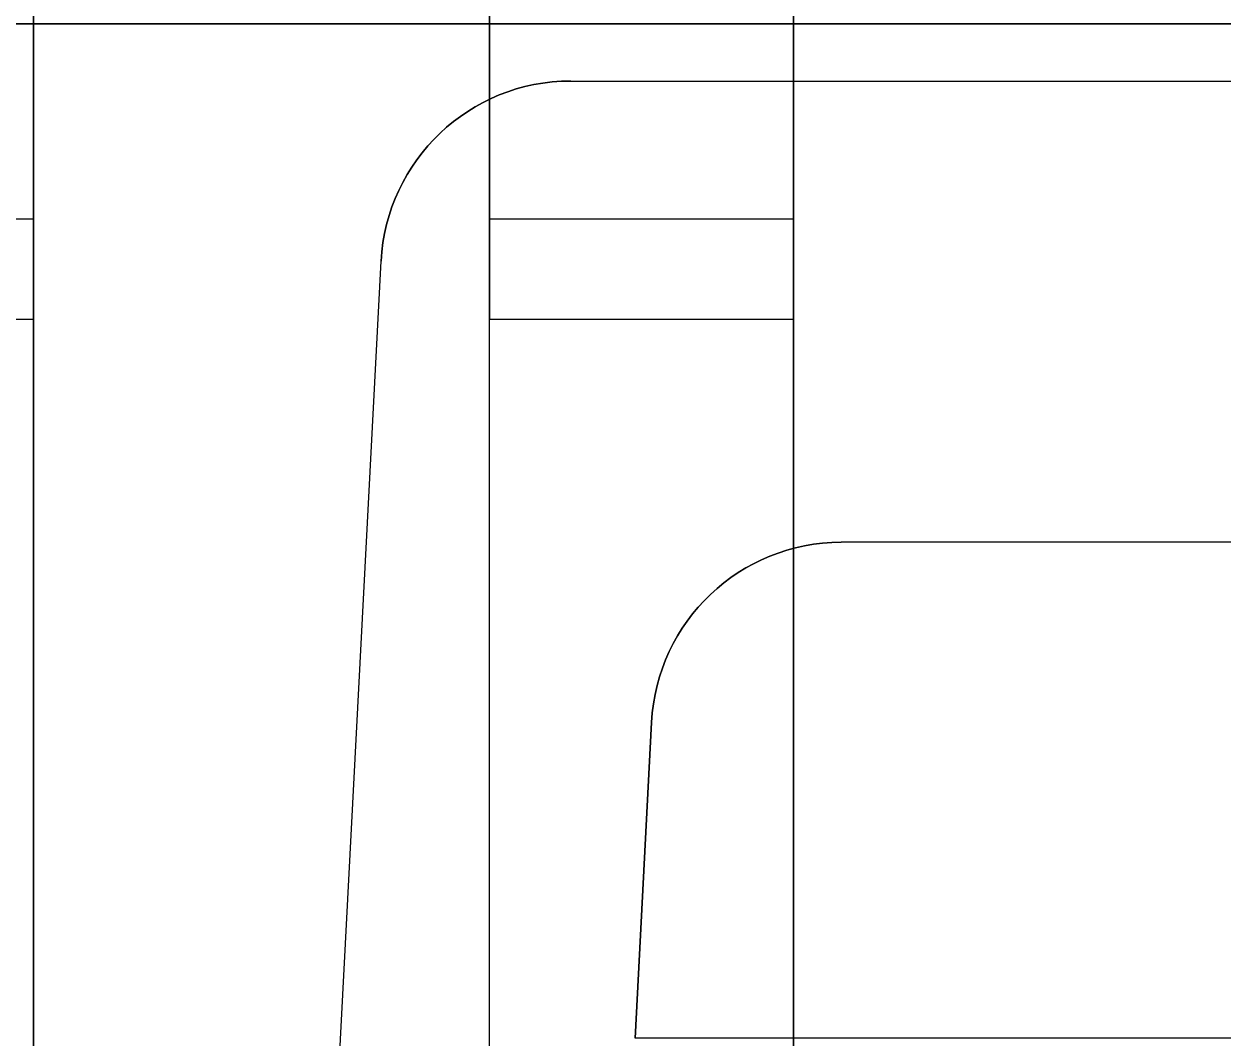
# Model space of a CAD drawing. Extents: x -4.83 to 4.83, y -5.56 to 3.84.
# Drawn here: x -1.45 to -0.188, y -1.067 to 0 of the extents above; entities that cross this region are included whole.
import ezdxf

# ---------------------------------------------------------------- set-up
doc = ezdxf.new("R2010")
doc.units = 0
doc.layers.get('0').update_dxf_attribs({"linetype": 'CONTINUOUS'})

# ---------------------------------------------------------------- blocks, each defined once
blk = doc.blocks.new('*U1')
at = {"color": 250}
blk.add_line((-3.11, 0, 3.48), (3.11, 0, 3.48), dxfattribs=at)
at = {"color": 250, "extrusion": (0, -1, 1e-16)}
for p, q in [((-3.11, 0, 3.48), (3.11, 0, 3.48)), ((-2.61, 0, 0.42), (2.61, 0, 0.42)), ((-2, 0, 2.4603), (2, 0, 2.4603)), ((1.76, 0, 0.88), (-1.76, 0, 0.88))]:
    blk.add_line(p, q, dxfattribs=at)
at = {"color": 250, "extrusion": (0, -0.005236, 0.999986)}
blk.add_line((-2.61, 0, 0.42), (2.61, 0, 0.42), dxfattribs=at)
at = {"color": 250, "extrusion": (0, -0.009019, 0.999959)}
blk.add_line((-2, 0, 2.4603), (2, 0, 2.4603), dxfattribs=at)
at = {"color": 250, "extrusion": (0, -1e-16, -1)}
blk.add_line((1.76, 0, 0.88), (-1.76, 0, 0.88), dxfattribs=at)
blk = doc.blocks.new('*U2')
for p, q in [((-1.76, -0.2052, 1.7574), (-1.44, -0.2052, 1.7574)), ((-1.44, -0.3109, 1.5308), (-1.76, -0.3109, 1.5308))]:
    blk.add_line(p, q)
at = {"extrusion": (3.57607e-09, 0.422618, 0.906308)}
for p in [(-1.76, -0.2052, 1.7574), (-1.44, -2.471, 2.8139)]:
    blk.add_line(p, (-1.44, -0.2052, 1.7574), dxfattribs=at)
at = {"extrusion": (1, -8.7142e-09, 1.17738e-10)}
for p, q in [((-1.44, -0.2052, 1.7574), (-1.44, -0.3109, 1.5308)), ((-1.44, -2.471, 2.8139), (-1.44, -0.2052, 1.7574)), ((-1.44, -0.3109, 1.5308), (-1.44, -2.5767, 2.5874))]:
    blk.add_line(p, q, dxfattribs=at)
at = {"extrusion": (1, -6.92555e-09, 2.77255e-09)}
blk.add_line((-1.44, -0.2052, 1.7574), (-1.44, -0.3109, 1.5308), dxfattribs=at)
at = {"extrusion": (-3.57607e-09, -0.422618, -0.906308)}
for q in [(-1.76, -0.3109, 1.5308), (-1.44, -2.5767, 2.5874)]:
    blk.add_line((-1.44, -0.3109, 1.5308), q, dxfattribs=at)
at = {"extrusion": (1, -7.92565e-09, 2.77255e-09)}
for radius in [2, 2.25, 2.25]:
    blk.add_arc((0.64, 3.57, -1.44), radius, 245, 268.4646, dxfattribs=at)
at = {"extrusion": (-1, 7.92565e-09, -2.77255e-09)}
blk.add_arc((-0.64, 3.57, 1.44), 2, 271.5354, 295, dxfattribs=at)
blk = doc.blocks.new('*U3')
at = {"color": 255, "extrusion": (0, -1e-16, -1)}
for p, q in [((-0.8744, -0.06, 3.5), (0.8744, -0.06, 3.5)), ((-1.2996, -4.5521, 3.5), (-1.0741, -0.2495, 3.5)), ((0.5897, -0.5454, 3.4201), (-0.5897, -0.5454, 3.4201)), ((-0.8068, -1.0671, 3.4201), (-0.7894, -0.7349, 3.4201)), ((0.8068, -1.0671, 3.4201), (-0.8068, -1.0671, 3.4201))]:
    blk.add_line(p, q, dxfattribs=at)
at = {"color": 255, "extrusion": (0, -1, 1e-16)}
for p, q in [((-0.8744, -0.06, 3.5), (-0.8744, -0.06, 3.9)), ((-0.8744, -0.06, 3.5), (0.8744, -0.06, 3.5)), ((-0.8744, -0.06, 3.9), (0.8744, -0.06, 3.9))]:
    blk.add_line(p, q, dxfattribs=at)
at = {"color": 255}
for p, q in [((-0.8744, -0.06, 3.5), (-0.8744, -0.06, 3.9)), ((-0.8744, -0.06, 3.9), (0.8744, -0.06, 3.9)), ((-1.2996, -4.5521, 3.9), (-1.0741, -0.2495, 3.9)), ((-1.0741, -0.2495, 3.5), (-1.0741, -0.2495, 3.9)), ((-0.5897, -0.5454, 3.8201), (-0.5897, -0.5454, 3.4201)), ((0.5897, -0.5454, 3.8201), (-0.5897, -0.5454, 3.8201)), ((-0.7894, -0.7349, 3.8201), (-0.8068, -1.0671, 3.8201)), ((-0.7894, -0.7349, 3.4201), (-0.7894, -0.7349, 3.8201)), ((-0.8068, -1.0671, 3.4201), (-0.8068, -1.0671, 3.8201)), ((0.8068, -1.0671, 3.4201), (-0.8068, -1.0671, 3.4201)), ((0.8068, -1.0671, 3.8201), (-0.8068, -1.0671, 3.8201)), ((0.8068, -1.0671, 3.8201), (-0.8068, -1.0671, 3.8201))]:
    blk.add_line(p, q, dxfattribs=at)
at = {"color": 255, "extrusion": (0.99863, -0.052336, 0)}
for p, q in [((-1.2996, -4.5521, 3.5), (-1.0741, -0.2495, 3.5)), ((-1.2996, -4.5521, 3.9), (-1.0741, -0.2495, 3.9)), ((-1.0741, -0.2495, 3.5), (-1.0741, -0.2495, 3.9))]:
    blk.add_line(p, q, dxfattribs=at)
at = {"color": 255, "extrusion": (0, 1, -1e-16)}
for p, q in [((0.5897, -0.5454, 3.4201), (-0.5897, -0.5454, 3.4201)), ((-0.5897, -0.5454, 3.8201), (-0.5897, -0.5454, 3.4201)), ((0.5897, -0.5454, 3.8201), (-0.5897, -0.5454, 3.8201))]:
    blk.add_line(p, q, dxfattribs=at)
at = {"color": 255, "extrusion": (-0.99863, 0.052336, 0)}
for p, q in [((-0.8068, -1.0671, 3.4201), (-0.7894, -0.7349, 3.4201)), ((-0.7894, -0.7349, 3.8201), (-0.8068, -1.0671, 3.8201)), ((-0.7894, -0.7349, 3.4201), (-0.7894, -0.7349, 3.8201)), ((-0.8068, -1.0671, 3.4201), (-0.8068, -1.0671, 3.8201))]:
    blk.add_line(p, q, dxfattribs=at)
at = {"color": 255, "extrusion": (0, -1e-16, -1)}
for centre in [(0.8744, -0.26, -3.5), (0.8744, -0.26, -3.5), (0.8744, -0.26, -3.9), (0.5897, -0.7454, -3.4201), (0.5897, -0.7454, -3.8201)]:
    blk.add_arc(centre, 0.2, 3, 90, dxfattribs=at)
at = {"color": 255}
for centre in [(-0.8744, -0.26, 3.9), (-0.5897, -0.7454, 3.4201), (-0.5897, -0.7454, 3.8201)]:
    blk.add_arc(centre, 0.2, 90, 177, dxfattribs=at)
blk = doc.blocks.new('*U4')
for p, q in [((-0.96, -0.2052, 1.7574), (-0.64, -0.2052, 1.7574)), ((-0.64, -0.3109, 1.5308), (-0.96, -0.3109, 1.5308))]:
    blk.add_line(p, q)
at = {"extrusion": (3.57607e-09, 0.422618, 0.906308)}
for p, q in [((-0.96, -2.471, 2.8139), (-0.96, -0.2052, 1.7574)), ((-0.96, -0.2052, 1.7574), (-0.64, -0.2052, 1.7574)), ((-0.64, -2.471, 2.8139), (-0.64, -0.2052, 1.7574))]:
    blk.add_line(p, q, dxfattribs=at)
at = {"extrusion": (-1, 8.7142e-09, -1.17738e-10)}
for p, q in [((-0.96, -2.471, 2.8139), (-0.96, -0.2052, 1.7574)), ((-0.96, -0.3109, 1.5308), (-0.96, -0.2052, 1.7574)), ((-0.96, -2.5767, 2.5874), (-0.96, -0.3109, 1.5308))]:
    blk.add_line(p, q, dxfattribs=at)
at = {"extrusion": (-1, 7.19215e-09, -2.77255e-09)}
blk.add_line((-0.96, -0.3109, 1.5308), (-0.96, -0.2052, 1.7574), dxfattribs=at)
at = {"extrusion": (1, -8.7142e-09, 1.17738e-10)}
for p, q in [((-0.64, -0.2052, 1.7574), (-0.64, -0.3109, 1.5308)), ((-0.64, -2.471, 2.8139), (-0.64, -0.2052, 1.7574)), ((-0.64, -0.3109, 1.5308), (-0.64, -2.5767, 2.5874))]:
    blk.add_line(p, q, dxfattribs=at)
at = {"extrusion": (1, -6.92555e-09, 2.77255e-09)}
blk.add_line((-0.64, -0.2052, 1.7574), (-0.64, -0.3109, 1.5308), dxfattribs=at)
at = {"extrusion": (-3.57607e-09, -0.422618, -0.906308)}
for p, q in [((-0.96, -2.5767, 2.5874), (-0.96, -0.3109, 1.5308)), ((-0.64, -0.3109, 1.5308), (-0.96, -0.3109, 1.5308)), ((-0.64, -0.3109, 1.5308), (-0.64, -2.5767, 2.5874))]:
    blk.add_line(p, q, dxfattribs=at)
at = {"extrusion": (1, -7.92565e-09, 2.77255e-09)}
for centre, radius in [((0.64, 3.57, -0.96), 2), ((0.64, 3.57, -0.64), 2), ((0.64, 3.57, -0.64), 2.25), ((0.64, 3.57, -0.64), 2.25)]:
    blk.add_arc(centre, radius, 245, 268.4646, dxfattribs=at)
at = {"extrusion": (-1, 7.92565e-09, -2.77255e-09)}
for centre, radius in [((-0.64, 3.57, 0.96), 2), ((-0.64, 3.57, 0.64), 2), ((-0.64, 3.57, 0.96), 2.25), ((-0.64, 3.57, 0.96), 2.25)]:
    blk.add_arc(centre, radius, 271.5354, 295, dxfattribs=at)

msp = doc.modelspace()

# ---------------------------------------------------------------- block references
for name in ['*U2', '*U4', '*U3', '*U1']:
    msp.add_blockref(name, (0, 0))

doc.saveas('drawing.dxf')
